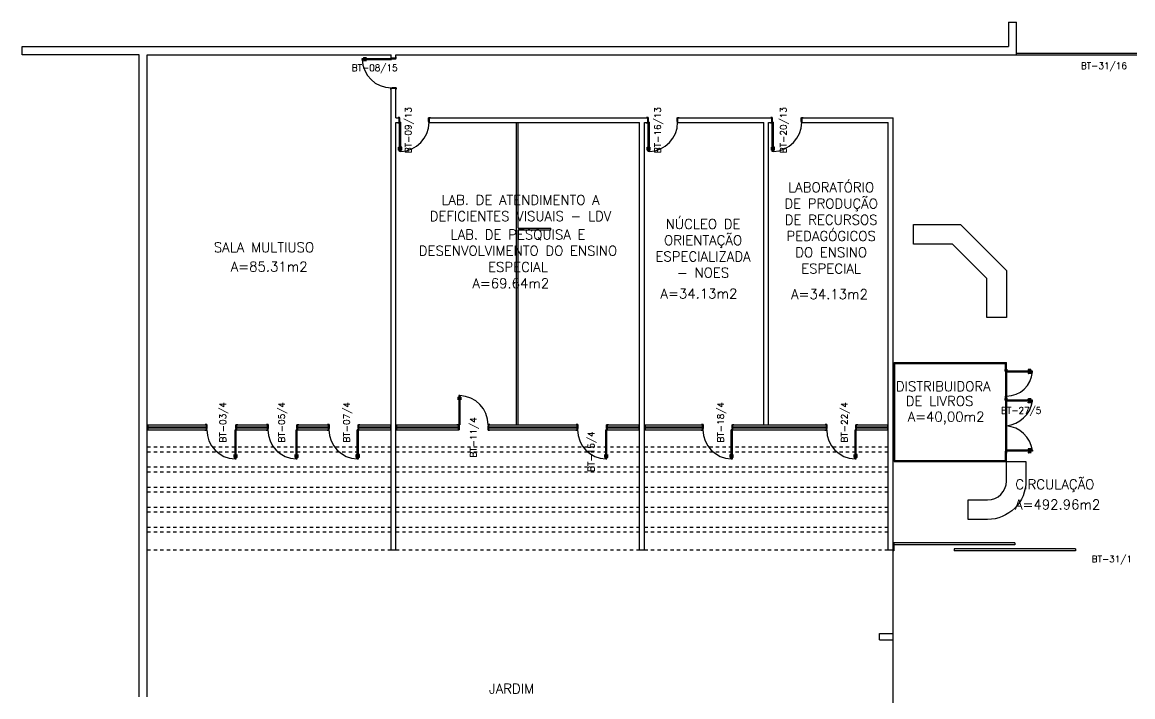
# Model space of a CAD drawing. Header units: inches. Extents: x 248.3 to 332.3, y 109.2 to 149.8.
# Drawn here: x 248.27 to 282.45, y 129.05 to 149.81 of the extents above; entities that cross this region are included whole.
import ezdxf
from ezdxf.enums import TextEntityAlignment as Align

# ---------------------------------------------------------------- set-up
doc = ezdxf.new("R2010")
doc.units = ezdxf.units.IN
doc.header["$LTSCALE"] = 0.02
doc.header["$MEASUREMENT"] = 0
doc.linetypes.add('HIDDEN', pattern=[0.375, 0.25, -0.125])
for name, color, linetype in [('1', 2, 'CONTINUOUS'), ('2', 2, 'CONTINUOUS'), ('3', 2, 'CONTINUOUS'), ('ALV', 2, 'CONTINUOUS'), ('DIV2', 2, 'CONTINUOUS'), ('DIVISORIA', 2, 'CONTINUOUS'), ('ENDEREÇO', 2, 'CONTINUOUS'), ('MACANETA', 2, 'CONTINUOUS'), ('MARCO', 2, 'CONTINUOUS'), ('PAREDE', 2, 'CONTINUOUS'), ('PISO', 1, 'CONTINUOUS'), ('PORTA', 2, 'CONTINUOUS'), ('PROJ', 1, 'HIDDEN'), ('SOLEIRA', 1, 'CONTINUOUS'), ('TEXTO', 2, 'CONTINUOUS')]:
    doc.layers.add(name, color=color, linetype=linetype)
doc.styles.add('UNB-100', font='simplex.shx', dxfattribs={"height": 0.2})

# ---------------------------------------------------------------- blocks, each defined once
blk = doc.blocks.new('DOOR-90')
at = {"layer": '1', "color": 1}
blk.add_arc((-0.02, 0), 0.9, 180, 268.0898, dxfattribs=at)
at = {"layer": '2', "color": 1}
for p, q in [((-0.08, -0.855), (-0.08, -0.765)), ((-0.08, -0.765), (-0.075, -0.765)), ((-0.08, -0.855), (-0.053, -0.855)), ((-0.075, -0.855), (-0.075, -0.765)), ((-0.075, -0.835), (-0.053, -0.835)), ((-0.053, -0.828), (-0.05, -0.828)), ((-0.053, -0.863), (-0.053, -0.828)), ((-0.053, -0.863), (-0.05, -0.863)), ((-0.012, -0.828), (-0.015, -0.828)), ((-0.012, -0.863), (-0.015, -0.863)), ((-0.012, -0.863), (-0.012, -0.828)), ((0.01, -0.835), (-0.012, -0.835)), ((0.015, -0.855), (-0.012, -0.855)), ((0.01, -0.855), (0.01, -0.765)), ((0.015, -0.765), (0.01, -0.765)), ((0.015, -0.855), (0.015, -0.765))]:
    blk.add_line(p, q, dxfattribs=at)
at = {"layer": '3'}
for p, q in [((-0.05, -0.9), (-0.05, 0)), ((-0.015, 0), (-0.05, 0)), ((-0.015, -0.9), (-0.015, 0)), ((-0.05, -0.9), (-0.015, -0.9))]:
    blk.add_line(p, q, dxfattribs=at)
blk = doc.blocks.new('DOOR90')
at = {"layer": '1', "color": 1}
blk.add_arc((0.02, 0.01), 0.9, 271.9102, 0, dxfattribs=at)
at = {"layer": '2', "color": 1}
for p, q in [((-0.015, -0.755), (-0.01, -0.755)), ((-0.015, -0.845), (-0.015, -0.755)), ((-0.015, -0.845), (0.012, -0.845)), ((-0.01, -0.845), (-0.01, -0.755)), ((-0.01, -0.825), (0.012, -0.825)), ((0.012, -0.853), (0.012, -0.818)), ((0.012, -0.818), (0.015, -0.818)), ((0.012, -0.853), (0.015, -0.853)), ((0.053, -0.818), (0.05, -0.818)), ((0.053, -0.853), (0.05, -0.853)), ((0.053, -0.853), (0.053, -0.818)), ((0.075, -0.825), (0.053, -0.825)), ((0.08, -0.845), (0.053, -0.845)), ((0.08, -0.755), (0.075, -0.755)), ((0.075, -0.845), (0.075, -0.755)), ((0.08, -0.845), (0.08, -0.755))]:
    blk.add_line(p, q, dxfattribs=at)
at = {"layer": '3'}
for p, q in [((0.015, -0.89), (0.015, 0.01)), ((0.015, 0.01), (0.05, 0.01)), ((0.05, -0.89), (0.05, 0.01)), ((0.05, -0.89), (0.015, -0.89))]:
    blk.add_line(p, q, dxfattribs=at)
blk = doc.blocks.new('MACANETA')
at = {"layer": 'MACANETA', "color": 1}
for p, q in [((-0.077, 0.052), (-0.077, 0.12)), ((-0.059, 0.052), (-0.059, 0.12)), ((-0.059, 0.075), (-0.036, 0.075)), ((-0.059, 0.052), (-0.036, 0.052)), ((-0.036, 0.044), (-0.036, 0.084)), ((-0.036, 0.084), (-0.03, 0.084)), ((-0.036, 0.044), (-0.03, 0.044)), ((0.006, 0.084), (0, 0.084)), ((0.006, 0.044), (0, 0.044)), ((0.006, 0.044), (0.006, 0.084)), ((0.029, 0.075), (0.006, 0.075)), ((0.029, 0.052), (0.006, 0.052)), ((0.029, 0.052), (0.029, 0.12)), ((0.047, 0.052), (0.047, 0.12))]:
    blk.add_line(p, q, dxfattribs=at)
for centre, start, end in [((-0.068, 0.12), 90, 180), ((-0.068, 0.052), 180, 270), ((-0.068, 0.12), 0, 90), ((-0.068, 0.052), 270, 0), ((0.038, 0.12), 90, 180), ((0.038, 0.052), 180, 270), ((0.038, 0.12), 0, 90), ((0.038, 0.052), 270, 0)]:
    blk.add_arc(centre, 0.00874, start, end, dxfattribs=at)
blk = doc.blocks.new('PORTAS')
at = {"layer": 'PORTA'}
for p, q in [((279.363, 138.175), (278.563, 138.175)), ((279.363, 138.145), (278.563, 138.145)), ((279.363, 138.145), (279.363, 138.175)), ((279.363, 136.635), (278.563, 136.635)), ((279.363, 136.605), (278.563, 136.605))]:
    blk.add_line(p, q, dxfattribs=at)
at = {"layer": 'PORTA', "color": 1}
for centre, radius, start, end in [((278.479, 138.279), 0.893, 275.3864, 351.3444), ((278.481, 136.503), 0.89, 8.4945, 84.7747)]:
    blk.add_arc(centre, radius, start, end, dxfattribs=at)
at = {"layer": 'PORTA', "extrusion": (0, 0, -1), "zscale": -1, "rotation": 270}
blk.add_blockref('MACANETA', (-279.363, 138.145), dxfattribs=at)
blk = doc.blocks.new('PORT')
at = {"layer": 'PORTA'}
for p, q in [((279.363, 139.075), (278.563, 139.075)), ((279.363, 139.045), (278.563, 139.045)), ((279.363, 139.045), (279.363, 139.075))]:
    blk.add_line(p, q, dxfattribs=at)
at = {"layer": 'PORTA', "color": 1}
blk.add_arc((278.571, 139.098), 0.793, 269.3966, 356.1874, dxfattribs=at)
at = {"layer": 'PORTA', "rotation": 90.00000000771722}
blk.add_blockref('MACANETA', (279.363, 139.075), dxfattribs=at)

msp = doc.modelspace()

# ---------------------------------------------------------------- linework, layer by layer
at = {"layer": '1'}
for p, q in [((263.538, 143.47), (264.538, 143.47)), ((263.538, 143.42), (264.538, 143.42)), ((252.143, 137.42), (253.943, 137.42)), ((253.943, 137.27), (253.943, 137.42)), ((254.873, 137.27), (254.873, 137.42)), ((254.873, 137.42), (255.823, 137.42)), ((255.823, 137.27), (255.823, 137.42)), ((256.753, 137.27), (256.753, 137.42)), ((256.753, 137.42), (257.718, 137.42)), ((257.703, 137.27), (257.703, 137.42)), ((258.618, 137.42), (259.603, 137.42)), ((258.633, 137.27), (258.633, 137.42)), ((259.793, 137.42), (261.693, 137.42)), ((261.693, 137.42), (261.693, 137.27)), ((262.623, 137.42), (262.623, 137.27)), ((262.623, 137.42), (265.368, 137.42)), ((265.353, 137.27), (265.353, 137.42)), ((266.268, 137.42), (267.253, 137.42)), ((266.283, 137.27), (266.283, 137.42)), ((267.443, 137.42), (269.213, 137.42)), ((269.213, 137.27), (269.213, 137.42)), ((270.143, 137.27), (270.143, 137.42)), ((270.143, 137.42), (271.093, 137.42)), ((271.243, 137.42), (273.023, 137.42)), ((273.023, 137.27), (273.023, 137.42)), ((273.953, 137.27), (273.953, 137.42)), ((273.953, 137.42), (274.903, 137.42)), ((252.143, 137.36), (253.943, 137.36)), ((252.143, 137.33), (253.943, 137.33)), ((252.143, 137.27), (253.943, 137.27)), ((254.873, 137.36), (255.823, 137.36)), ((254.873, 137.33), (255.823, 137.33)), ((254.873, 137.27), (255.823, 137.27)), ((256.753, 137.36), (257.703, 137.36)), ((256.753, 137.33), (257.703, 137.33)), ((256.753, 137.27), (257.703, 137.27)), ((258.633, 137.36), (259.603, 137.36)), ((258.633, 137.33), (259.603, 137.33)), ((258.633, 137.27), (259.603, 137.27)), ((259.793, 137.36), (261.693, 137.36)), ((259.793, 137.33), (261.693, 137.33)), ((259.793, 137.27), (261.693, 137.27)), ((262.623, 137.36), (265.353, 137.36)), ((262.623, 137.33), (265.353, 137.33)), ((262.623, 137.27), (265.353, 137.27)), ((266.283, 137.36), (267.253, 137.36)), ((266.283, 137.33), (267.253, 137.33)), ((266.283, 137.27), (267.253, 137.27)), ((267.443, 137.36), (269.213, 137.36)), ((267.443, 137.33), (269.213, 137.33)), ((267.443, 137.27), (269.213, 137.27)), ((270.143, 137.36), (273.023, 137.36)), ((270.143, 137.33), (273.023, 137.33)), ((270.143, 137.27), (273.023, 137.27)), ((273.953, 137.36), (274.903, 137.36)), ((273.953, 137.33), (274.903, 137.33)), ((273.953, 137.27), (274.903, 137.27)), ((278.823, 133.79), (275.093, 133.79)), ((278.823, 133.73), (275.093, 133.73)), ((278.823, 133.79), (278.823, 133.73)), ((280.688, 133.6), (276.958, 133.6)), ((276.958, 133.6), (276.958, 133.54)), ((280.688, 133.54), (276.958, 133.54)), ((280.688, 133.6), (280.688, 133.54))]:
    msp.add_line(p, q, dxfattribs=at)
at = {"layer": '3'}
for p, q in [((259.623, 148.755), (259.613, 148.755)), ((259.613, 148.755), (259.613, 148.705)), ((259.613, 148.705), (259.623, 148.705)), ((259.623, 148.71), (259.623, 148.705)), ((259.623, 148.705), (259.623, 148.695)), ((259.623, 148.695), (259.658, 148.695)), ((259.658, 148.695), (259.658, 148.685)), ((259.658, 148.685), (259.773, 148.685)), ((259.783, 148.745), (259.773, 148.745)), ((259.773, 148.71), (259.773, 148.695)), ((259.773, 148.685), (259.773, 148.695)), ((259.773, 148.695), (259.783, 148.695)), ((259.783, 148.695), (259.783, 148.745)), ((259.613, 147.735), (259.613, 147.785)), ((259.613, 147.785), (259.623, 147.785)), ((259.623, 147.735), (259.613, 147.735)), ((259.623, 147.785), (259.623, 147.795)), ((259.623, 147.795), (259.658, 147.795)), ((259.623, 147.78), (259.623, 147.785)), ((259.658, 147.795), (259.658, 147.805)), ((259.658, 147.805), (259.773, 147.805)), ((259.773, 147.805), (259.773, 147.795)), ((259.773, 147.795), (259.783, 147.795)), ((259.773, 147.78), (259.773, 147.795)), ((259.783, 147.745), (259.773, 147.745)), ((259.783, 147.795), (259.783, 147.745)), ((259.828, 146.72), (259.828, 146.71)), ((259.828, 146.71), (259.878, 146.71)), ((259.888, 146.88), (259.838, 146.88)), ((259.838, 146.88), (259.838, 146.87)), ((259.873, 146.87), (259.888, 146.87)), ((259.873, 146.72), (259.878, 146.72)), ((259.878, 146.71), (259.878, 146.72)), ((259.878, 146.72), (259.888, 146.72)), ((259.888, 146.87), (259.888, 146.88)), ((259.898, 146.87), (259.888, 146.87)), ((259.888, 146.72), (259.888, 146.755)), ((259.888, 146.755), (259.898, 146.755)), ((259.898, 146.755), (259.898, 146.87)), ((260.778, 146.755), (260.778, 146.87)), ((260.778, 146.87), (260.788, 146.87)), ((260.788, 146.755), (260.778, 146.755)), ((260.788, 146.87), (260.788, 146.88)), ((260.788, 146.88), (260.838, 146.88)), ((260.803, 146.87), (260.788, 146.87)), ((260.788, 146.72), (260.788, 146.755)), ((260.798, 146.72), (260.788, 146.72)), ((260.798, 146.71), (260.798, 146.72)), ((260.803, 146.72), (260.798, 146.72)), ((260.848, 146.71), (260.798, 146.71)), ((260.838, 146.88), (260.838, 146.87)), ((260.848, 146.72), (260.848, 146.71)), ((267.478, 146.72), (267.478, 146.71)), ((267.478, 146.71), (267.528, 146.71)), ((267.538, 146.88), (267.488, 146.88)), ((267.488, 146.88), (267.488, 146.87)), ((267.523, 146.87), (267.538, 146.87)), ((267.523, 146.72), (267.528, 146.72)), ((267.528, 146.71), (267.528, 146.72)), ((267.528, 146.72), (267.538, 146.72)), ((267.538, 146.87), (267.538, 146.88)), ((267.548, 146.87), (267.538, 146.87)), ((267.538, 146.72), (267.538, 146.755)), ((267.538, 146.755), (267.548, 146.755)), ((267.548, 146.755), (267.548, 146.87)), ((268.428, 146.755), (268.428, 146.87)), ((268.428, 146.87), (268.438, 146.87)), ((268.438, 146.755), (268.428, 146.755)), ((268.438, 146.87), (268.438, 146.88)), ((268.438, 146.88), (268.488, 146.88)), ((268.453, 146.87), (268.438, 146.87)), ((268.438, 146.72), (268.438, 146.755)), ((268.448, 146.72), (268.438, 146.72)), ((268.448, 146.71), (268.448, 146.72)), ((268.453, 146.72), (268.448, 146.72)), ((268.498, 146.71), (268.448, 146.71)), ((268.488, 146.88), (268.488, 146.87)), ((268.498, 146.72), (268.498, 146.71)), ((271.298, 146.72), (271.298, 146.71)), ((271.298, 146.71), (271.348, 146.71)), ((271.358, 146.88), (271.308, 146.88)), ((271.308, 146.88), (271.308, 146.87)), ((271.343, 146.87), (271.358, 146.87)), ((271.343, 146.72), (271.348, 146.72)), ((271.348, 146.71), (271.348, 146.72)), ((271.348, 146.72), (271.358, 146.72)), ((271.358, 146.87), (271.358, 146.88)), ((271.368, 146.87), (271.358, 146.87)), ((271.358, 146.72), (271.358, 146.755)), ((271.358, 146.755), (271.368, 146.755)), ((271.368, 146.755), (271.368, 146.87)), ((272.248, 146.755), (272.248, 146.87)), ((272.248, 146.87), (272.258, 146.87)), ((272.258, 146.755), (272.248, 146.755)), ((272.258, 146.87), (272.258, 146.88)), ((272.258, 146.88), (272.308, 146.88)), ((272.273, 146.87), (272.258, 146.87)), ((272.258, 146.72), (272.258, 146.755)), ((272.268, 146.72), (272.258, 146.72)), ((272.268, 146.71), (272.268, 146.72)), ((272.273, 146.72), (272.268, 146.72)), ((272.318, 146.71), (272.268, 146.71)), ((272.308, 146.88), (272.308, 146.87)), ((272.318, 146.72), (272.318, 146.71)), ((252.123, 137.42), (252.143, 137.42)), ((252.143, 137.42), (252.143, 137.27)), ((253.908, 137.43), (253.908, 137.42)), ((253.958, 137.43), (253.908, 137.43)), ((253.943, 137.42), (253.958, 137.42)), ((253.958, 137.42), (253.958, 137.43)), ((253.968, 137.42), (253.958, 137.42)), ((253.968, 137.305), (253.968, 137.42)), ((254.848, 137.42), (254.858, 137.42)), ((254.848, 137.305), (254.848, 137.42)), ((254.858, 137.43), (254.908, 137.43)), ((254.858, 137.42), (254.858, 137.43)), ((254.873, 137.42), (254.858, 137.42)), ((254.908, 137.43), (254.908, 137.42)), ((255.838, 137.43), (255.788, 137.43)), ((255.788, 137.43), (255.788, 137.42)), ((255.823, 137.42), (255.838, 137.42)), ((255.838, 137.42), (255.838, 137.43)), ((255.848, 137.42), (255.838, 137.42)), ((255.848, 137.305), (255.848, 137.42)), ((256.728, 137.305), (256.728, 137.42)), ((256.728, 137.42), (256.738, 137.42)), ((256.738, 137.42), (256.738, 137.43)), ((256.738, 137.43), (256.788, 137.43)), ((256.753, 137.42), (256.738, 137.42)), ((256.788, 137.43), (256.788, 137.42)), ((257.668, 137.43), (257.668, 137.42)), ((257.718, 137.43), (257.668, 137.43)), ((257.703, 137.42), (257.718, 137.42)), ((257.718, 137.42), (257.718, 137.43)), ((257.728, 137.42), (257.718, 137.42)), ((257.728, 137.305), (257.728, 137.42)), ((258.608, 137.42), (258.618, 137.42)), ((258.608, 137.305), (258.608, 137.42)), ((258.618, 137.43), (258.668, 137.43)), ((258.618, 137.42), (258.618, 137.43)), ((258.633, 137.42), (258.618, 137.42)), ((258.668, 137.43), (258.668, 137.42)), ((259.623, 137.42), (259.603, 137.42)), ((259.603, 137.42), (259.603, 137.27)), ((259.773, 137.42), (259.793, 137.42)), ((259.793, 137.42), (259.793, 137.27)), ((261.648, 137.42), (261.648, 137.43)), ((261.648, 137.43), (261.698, 137.43)), ((261.693, 137.42), (261.698, 137.42)), ((261.698, 137.43), (261.698, 137.42)), ((261.698, 137.42), (261.708, 137.42)), ((261.708, 137.42), (261.708, 137.385)), ((262.618, 137.42), (262.608, 137.42)), ((262.608, 137.42), (262.608, 137.385)), ((262.668, 137.43), (262.618, 137.43)), ((262.618, 137.43), (262.618, 137.42)), ((262.623, 137.42), (262.618, 137.42)), ((262.668, 137.42), (262.668, 137.43)), ((265.368, 137.43), (265.318, 137.43)), ((265.318, 137.43), (265.318, 137.42)), ((265.353, 137.42), (265.368, 137.42)), ((265.368, 137.42), (265.368, 137.43)), ((265.378, 137.42), (265.368, 137.42)), ((265.378, 137.305), (265.378, 137.42)), ((266.258, 137.305), (266.258, 137.42)), ((266.258, 137.42), (266.268, 137.42)), ((266.268, 137.42), (266.268, 137.43)), ((266.268, 137.43), (266.318, 137.43)), ((266.283, 137.42), (266.268, 137.42)), ((266.318, 137.43), (266.318, 137.42)), ((267.273, 137.42), (267.253, 137.42)), ((267.253, 137.42), (267.253, 137.27)), ((267.423, 137.42), (267.443, 137.42)), ((267.443, 137.42), (267.443, 137.27)), ((269.228, 137.43), (269.178, 137.43)), ((269.178, 137.43), (269.178, 137.42)), ((269.213, 137.42), (269.228, 137.42)), ((269.228, 137.42), (269.228, 137.43)), ((269.238, 137.42), (269.228, 137.42)), ((269.238, 137.305), (269.238, 137.42)), ((270.118, 137.305), (270.118, 137.42)), ((270.118, 137.42), (270.128, 137.42)), ((270.128, 137.42), (270.128, 137.43)), ((270.128, 137.43), (270.178, 137.43)), ((270.143, 137.42), (270.128, 137.42)), ((270.178, 137.43), (270.178, 137.42)), ((273.038, 137.43), (272.988, 137.43)), ((272.988, 137.43), (272.988, 137.42)), ((273.023, 137.42), (273.038, 137.42)), ((273.038, 137.42), (273.038, 137.43)), ((273.048, 137.42), (273.038, 137.42)), ((273.048, 137.305), (273.048, 137.42)), ((273.928, 137.305), (273.928, 137.42)), ((273.928, 137.42), (273.938, 137.42)), ((273.938, 137.42), (273.938, 137.43)), ((273.938, 137.43), (273.988, 137.43)), ((273.953, 137.42), (273.938, 137.42)), ((273.988, 137.43), (273.988, 137.42)), ((274.923, 137.42), (274.903, 137.42)), ((274.903, 137.42), (274.903, 137.27)), ((252.143, 137.27), (252.123, 137.27)), ((253.898, 137.27), (253.898, 137.26)), ((253.898, 137.26), (253.948, 137.26)), ((253.943, 137.27), (253.948, 137.27)), ((253.948, 137.27), (253.958, 137.27)), ((253.948, 137.26), (253.948, 137.27)), ((253.958, 137.305), (253.968, 137.305)), ((253.958, 137.27), (253.958, 137.305)), ((254.858, 137.305), (254.848, 137.305)), ((254.858, 137.27), (254.858, 137.305)), ((254.868, 137.27), (254.858, 137.27)), ((254.873, 137.27), (254.868, 137.27)), ((254.868, 137.26), (254.868, 137.27)), ((254.918, 137.26), (254.868, 137.26)), ((254.918, 137.27), (254.918, 137.26)), ((255.778, 137.27), (255.778, 137.26)), ((255.778, 137.26), (255.828, 137.26)), ((255.823, 137.27), (255.828, 137.27)), ((255.828, 137.26), (255.828, 137.27)), ((255.828, 137.27), (255.838, 137.27)), ((255.838, 137.27), (255.838, 137.305)), ((255.838, 137.305), (255.848, 137.305)), ((256.738, 137.305), (256.728, 137.305)), ((256.738, 137.27), (256.738, 137.305)), ((256.748, 137.27), (256.738, 137.27)), ((256.748, 137.26), (256.748, 137.27)), ((256.753, 137.27), (256.748, 137.27)), ((256.798, 137.26), (256.748, 137.26)), ((256.798, 137.27), (256.798, 137.26)), ((257.658, 137.27), (257.658, 137.26)), ((257.658, 137.26), (257.708, 137.26)), ((257.703, 137.27), (257.708, 137.27)), ((257.708, 137.27), (257.718, 137.27)), ((257.708, 137.26), (257.708, 137.27)), ((257.718, 137.305), (257.728, 137.305)), ((257.718, 137.27), (257.718, 137.305)), ((258.618, 137.305), (258.608, 137.305)), ((258.618, 137.27), (258.618, 137.305)), ((258.628, 137.27), (258.618, 137.27)), ((258.633, 137.27), (258.628, 137.27)), ((258.628, 137.26), (258.628, 137.27)), ((258.678, 137.26), (258.628, 137.26)), ((258.678, 137.27), (258.678, 137.26)), ((259.603, 137.27), (259.623, 137.27)), ((259.793, 137.27), (259.773, 137.27)), ((261.658, 137.26), (261.658, 137.27)), ((261.708, 137.26), (261.658, 137.26)), ((261.693, 137.27), (261.708, 137.27)), ((261.708, 137.385), (261.718, 137.385)), ((261.718, 137.27), (261.708, 137.27)), ((261.708, 137.27), (261.708, 137.26)), ((261.718, 137.385), (261.718, 137.27)), ((262.608, 137.385), (262.598, 137.385)), ((262.598, 137.385), (262.598, 137.27)), ((262.598, 137.27), (262.608, 137.27)), ((262.608, 137.27), (262.608, 137.26)), ((262.623, 137.27), (262.608, 137.27)), ((262.608, 137.26), (262.658, 137.26)), ((262.658, 137.26), (262.658, 137.27)), ((265.308, 137.27), (265.308, 137.26)), ((265.308, 137.26), (265.358, 137.26)), ((265.353, 137.27), (265.358, 137.27)), ((265.358, 137.26), (265.358, 137.27)), ((265.358, 137.27), (265.368, 137.27)), ((265.368, 137.27), (265.368, 137.305)), ((265.368, 137.305), (265.378, 137.305)), ((266.268, 137.305), (266.258, 137.305)), ((266.268, 137.27), (266.268, 137.305)), ((266.278, 137.27), (266.268, 137.27)), ((266.278, 137.26), (266.278, 137.27)), ((266.283, 137.27), (266.278, 137.27)), ((266.328, 137.26), (266.278, 137.26)), ((266.328, 137.27), (266.328, 137.26)), ((267.253, 137.27), (267.273, 137.27)), ((267.443, 137.27), (267.423, 137.27)), ((269.168, 137.27), (269.168, 137.26)), ((269.168, 137.26), (269.218, 137.26)), ((269.213, 137.27), (269.218, 137.27)), ((269.218, 137.26), (269.218, 137.27)), ((269.218, 137.27), (269.228, 137.27)), ((269.228, 137.27), (269.228, 137.305)), ((269.228, 137.305), (269.238, 137.305)), ((270.128, 137.305), (270.118, 137.305)), ((270.128, 137.27), (270.128, 137.305)), ((270.138, 137.27), (270.128, 137.27)), ((270.138, 137.26), (270.138, 137.27)), ((270.143, 137.27), (270.138, 137.27)), ((270.188, 137.26), (270.138, 137.26)), ((270.188, 137.27), (270.188, 137.26)), ((272.978, 137.27), (272.978, 137.26)), ((272.978, 137.26), (273.028, 137.26)), ((273.023, 137.27), (273.028, 137.27)), ((273.028, 137.26), (273.028, 137.27)), ((273.028, 137.27), (273.038, 137.27)), ((273.038, 137.27), (273.038, 137.305)), ((273.038, 137.305), (273.048, 137.305)), ((273.938, 137.305), (273.928, 137.305)), ((273.938, 137.27), (273.938, 137.305)), ((273.948, 137.27), (273.938, 137.27)), ((273.948, 137.26), (273.948, 137.27)), ((273.953, 137.27), (273.948, 137.27)), ((273.998, 137.26), (273.948, 137.26)), ((273.998, 137.27), (273.998, 137.26)), ((274.903, 137.27), (274.923, 137.27)), ((275.073, 133.79), (275.093, 133.79)), ((275.093, 133.79), (275.093, 133.54)), ((275.093, 133.54), (275.073, 133.54))]:
    msp.add_line(p, q, dxfattribs=at)
at = {"layer": 'ALV'}
for p, q in [((275.103, 139.34), (278.563, 139.34)), ((275.133, 139.31), (278.533, 139.31)), ((278.533, 139.09), (278.533, 139.31)), ((278.563, 139.09), (278.563, 139.34)), ((278.563, 139.09), (278.533, 139.09)), ((278.533, 138.19), (278.533, 138.29)), ((278.563, 138.29), (278.533, 138.29)), ((278.563, 138.19), (278.533, 138.19)), ((278.563, 138.19), (278.563, 138.29)), ((278.563, 136.59), (278.533, 136.59)), ((278.533, 136.32), (278.533, 136.59)), ((278.563, 136.29), (278.563, 136.59)), ((275.103, 136.29), (278.563, 136.29)), ((275.133, 136.32), (278.533, 136.32))]:
    msp.add_line(p, q, dxfattribs=at)
msp.add_lwpolyline([(278.563, 140.721), (277.963, 140.721), (277.963, 141.921), (276.902, 142.982), (275.702, 142.982), (275.702, 143.582), (277.15, 143.582), (278.563, 142.17)], close=True, dxfattribs=at)
msp.add_lwpolyline([(278.565, 136.29), (279.165, 136.29), (279.165, 135.69, -0.414418), (277.982, 134.508), (277.382, 134.508), (277.382, 135.108), (277.982, 135.108, 0.413799), (278.565, 135.69), (278.565, 136.29)], format="xyb", dxfattribs=at)
at = {"layer": 'DIV2'}
for p, q in [((263.488, 137.42), (263.488, 146.72)), ((263.538, 143.47), (263.538, 146.72)), ((263.538, 137.42), (263.538, 143.42)), ((264.538, 143.42), (264.538, 143.47))]:
    msp.add_line(p, q, dxfattribs=at)
at = {"layer": 'DIVISORIA'}
for p, q in [((278.873, 148.86), (282.573, 148.86)), ((278.873, 148.81), (282.573, 148.81))]:
    msp.add_line(p, q, dxfattribs=at)
at = {"layer": 'MARCO'}
for p, q in [((278.523, 139.125), (278.533, 139.125)), ((278.523, 139.075), (278.523, 139.125)), ((278.563, 139.135), (278.573, 139.135)), ((278.573, 139.135), (278.573, 139.085)), ((278.533, 139.075), (278.523, 139.075)), ((278.533, 139.09), (278.533, 139.075)), ((278.533, 139.065), (278.533, 139.075)), ((278.549, 139.065), (278.533, 139.065)), ((278.549, 139.075), (278.549, 139.065)), ((278.563, 139.075), (278.549, 139.075)), ((278.563, 139.09), (278.563, 139.085)), ((278.563, 139.085), (278.563, 139.075)), ((278.573, 139.085), (278.563, 139.085)), ((278.523, 138.305), (278.523, 138.255)), ((278.533, 138.305), (278.523, 138.305)), ((278.523, 138.255), (278.533, 138.255)), ((278.523, 138.175), (278.523, 138.225)), ((278.523, 138.225), (278.533, 138.225)), ((278.533, 138.175), (278.523, 138.175)), ((278.533, 138.315), (278.533, 138.305)), ((278.55, 138.315), (278.533, 138.315)), ((278.533, 138.29), (278.533, 138.305)), ((278.533, 138.19), (278.533, 138.175)), ((278.533, 138.165), (278.533, 138.175)), ((278.55, 138.165), (278.533, 138.165)), ((278.55, 138.305), (278.55, 138.315)), ((278.563, 138.305), (278.55, 138.305)), ((278.563, 138.175), (278.55, 138.175)), ((278.55, 138.175), (278.55, 138.165)), ((278.563, 138.295), (278.563, 138.305)), ((278.563, 138.29), (278.563, 138.295)), ((278.573, 138.295), (278.563, 138.295)), ((278.563, 138.245), (278.573, 138.245)), ((278.563, 138.235), (278.573, 138.235)), ((278.563, 138.19), (278.563, 138.185)), ((278.573, 138.185), (278.563, 138.185)), ((278.563, 138.185), (278.563, 138.175)), ((278.573, 138.245), (278.573, 138.295)), ((278.573, 138.235), (278.573, 138.185)), ((278.523, 136.605), (278.523, 136.555)), ((278.533, 136.605), (278.523, 136.605)), ((278.523, 136.555), (278.533, 136.555)), ((278.533, 136.615), (278.533, 136.605)), ((278.553, 136.615), (278.533, 136.615)), ((278.533, 136.59), (278.533, 136.605)), ((278.553, 136.605), (278.553, 136.615)), ((278.563, 136.605), (278.553, 136.605)), ((278.563, 136.595), (278.563, 136.605)), ((278.563, 136.59), (278.563, 136.595)), ((278.573, 136.595), (278.563, 136.595)), ((278.563, 136.545), (278.573, 136.545)), ((278.573, 136.545), (278.573, 136.595))]:
    msp.add_line(p, q, dxfattribs=at)
at = {"layer": 'PAREDE'}
for p, q in [((278.623, 149.81), (278.873, 149.81)), ((278.623, 149.81), (278.623, 149.06)), ((278.873, 148.81), (278.873, 149.81)), ((248.273, 149.06), (278.623, 149.06)), ((248.273, 148.81), (248.273, 149.06)), ((251.873, 148.81), (248.273, 148.81)), ((251.873, 129.05), (251.873, 148.81)), ((252.123, 129.05), (252.123, 148.81)), ((252.123, 148.81), (259.623, 148.81)), ((259.623, 148.71), (259.623, 148.81)), ((259.623, 148.71), (259.773, 148.71)), ((259.773, 148.81), (278.873, 148.81)), ((259.773, 148.71), (259.773, 148.81)), ((259.623, 133.57), (259.623, 147.78)), ((259.623, 147.78), (259.773, 147.78)), ((259.773, 146.87), (259.773, 147.78)), ((259.773, 146.87), (259.873, 146.87)), ((259.773, 146.72), (259.873, 146.72)), ((259.773, 133.57), (259.773, 146.72)), ((259.873, 146.72), (259.873, 146.87)), ((260.803, 146.72), (260.803, 146.87)), ((260.803, 146.87), (267.523, 146.87)), ((260.803, 146.72), (267.273, 146.72)), ((267.273, 133.57), (267.273, 146.72)), ((267.423, 133.57), (267.423, 146.72)), ((267.423, 146.72), (267.523, 146.72)), ((267.523, 146.72), (267.523, 146.87)), ((268.453, 146.72), (268.453, 146.87)), ((268.453, 146.87), (271.343, 146.87)), ((268.453, 146.72), (271.093, 146.72)), ((271.093, 137.42), (271.093, 146.72)), ((271.243, 137.42), (271.243, 146.72)), ((271.243, 146.72), (271.343, 146.72)), ((271.343, 146.72), (271.343, 146.87)), ((272.273, 146.72), (272.273, 146.87)), ((272.273, 146.87), (275.073, 146.87)), ((272.273, 146.72), (274.923, 146.72)), ((274.923, 133.57), (274.923, 146.72)), ((275.073, 133.57), (275.073, 146.87)), ((275.103, 136.29), (275.103, 139.34)), ((275.133, 136.32), (275.133, 139.31)), ((252.123, 137.42), (252.123, 137.27)), ((252.123, 137.42), (252.123, 137.27)), ((259.623, 137.27), (259.623, 137.42)), ((259.623, 137.27), (259.623, 137.42)), ((267.273, 137.42), (267.273, 137.42)), ((271.093, 137.42), (271.243, 137.42)), ((259.623, 133.57), (259.773, 133.57)), ((267.273, 133.57), (267.423, 133.57)), ((274.923, 133.57), (275.073, 133.57)), ((274.653, 131), (275.073, 131)), ((274.653, 130.8), (274.653, 131)), ((275.073, 130.8), (275.073, 131)), ((274.653, 130.8), (275.073, 130.8))]:
    msp.add_line(p, q, dxfattribs=at)
at = {"layer": 'PISO'}
for p, q in [((275.073, 131), (275.073, 133.57)), ((275.073, 128.34), (275.073, 130.8))]:
    msp.add_line(p, q, dxfattribs=at)
at = {"layer": 'PORTA'}
for p, q in [((278.563, 139.075), (278.563, 139.045)), ((278.563, 138.175), (278.563, 138.145)), ((278.563, 136.605), (278.563, 136.635)), ((279.363, 136.635), (279.363, 136.605))]:
    msp.add_line(p, q, dxfattribs=at)
at = {"layer": 'PROJ', "linetype": 'HIDDEN', "ltscale": 0.5}
for p, q in [((259.623, 136.728), (252.123, 136.728)), ((267.273, 136.728), (259.773, 136.728)), ((274.923, 136.728), (267.423, 136.728)), ((259.623, 136.578), (252.123, 136.578)), ((267.273, 136.578), (259.773, 136.578)), ((274.923, 136.578), (267.423, 136.578)), ((259.623, 136.112), (252.123, 136.112)), ((267.273, 136.112), (259.773, 136.112)), ((274.923, 136.112), (267.423, 136.112)), ((259.623, 135.962), (252.123, 135.962)), ((267.273, 135.962), (259.773, 135.962)), ((274.923, 135.962), (267.423, 135.962)), ((259.623, 135.495), (252.123, 135.495)), ((267.273, 135.495), (259.773, 135.495)), ((274.923, 135.495), (267.423, 135.495)), ((259.623, 135.345), (252.123, 135.345)), ((267.273, 135.345), (259.773, 135.345)), ((274.923, 135.345), (267.423, 135.345)), ((259.623, 134.878), (252.123, 134.878)), ((259.623, 134.728), (252.123, 134.728)), ((267.273, 134.878), (259.773, 134.878)), ((267.273, 134.728), (259.773, 134.728)), ((274.923, 134.878), (267.423, 134.878)), ((274.923, 134.728), (267.423, 134.728)), ((259.623, 134.262), (252.123, 134.262)), ((259.623, 134.112), (252.123, 134.112)), ((267.273, 134.262), (259.773, 134.262)), ((267.273, 134.112), (259.773, 134.112)), ((274.923, 134.262), (267.423, 134.262)), ((274.923, 134.112), (267.423, 134.112)), ((252.123, 133.57), (259.623, 133.57)), ((259.773, 133.57), (267.273, 133.57)), ((267.423, 133.57), (274.923, 133.57))]:
    msp.add_line(p, q, dxfattribs=at)
at = {"layer": 'SOLEIRA'}
for p, q in [((278.533, 139.065), (278.533, 138.315)), ((278.563, 139.04), (278.563, 138.295)), ((278.533, 138.165), (278.533, 136.615)), ((278.563, 138.145), (278.563, 136.635))]:
    msp.add_line(p, q, dxfattribs=at)

# ---------------------------------------------------------------- block references
at = {"layer": '3'}
for name, p, rotation in [('DOOR90', (259.623, 148.71), 270.0000000077165), ('DOOR90', (259.873, 146.72), 1.028920948442646e-08), ('DOOR-90', (261.693, 137.42), 180), ('DOOR-90', (254.873, 137.27), 5.144755732544582e-09), ('DOOR-90', (256.753, 137.27), 5.144755732544582e-09), ('DOOR-90', (258.633, 137.27), 5.144755732544582e-09), ('DOOR-90', (266.283, 137.27), 5.144755732544582e-09), ('DOOR-90', (270.143, 137.27), 5.144755732544582e-09), ('DOOR-90', (273.953, 137.27), 5.145210479895468e-09)]:
    msp.add_blockref(name, p, dxfattribs=dict(at, rotation=rotation))
for p in [(267.523, 146.72), (271.343, 146.72)]:
    msp.add_blockref('DOOR90', p, dxfattribs=at)
at = {"layer": 'DIV2'}
for name in ['PORT', 'PORTAS']:
    msp.add_blockref(name, (0, 0), dxfattribs=at)
at = {"layer": 'PORTA', "rotation": 90.00000000257236}
msp.add_blockref('MACANETA', (279.363, 136.635), dxfattribs=at)

# ---------------------------------------------------------------- texts
at = {"layer": 'ENDEREÇO', "style": 'UNB-100'}
for s, p in [('BT-08/15', (259.119, 148.307)), ('BT-31/16', (281.562, 148.37)), ('BT-27/5', (279.017, 137.762)), ('BT-31/1', (281.807, 133.19))]:
    msp.add_text(s, height=0.2, dxfattribs=at).set_placement(p, align=Align.CENTER)
for s, p in [('BT-09/13', (260.254, 146.487)), ('BT-16/13', (267.927, 146.487)), ('BT-20/13', (271.798, 146.487)), ('BT-03/4', (254.548, 137.497)), ('BT-05/4', (256.356, 137.497)), ('BT-07/4', (258.356, 137.497)), ('BT-18/4', (269.866, 137.497)), ('BT-22/4', (273.676, 137.497)), ('BT-11/4', (262.256, 137.03)), ('BT-15/4', (265.882, 136.593))]:
    msp.add_text(s, height=0.2, rotation=90, dxfattribs=at).set_placement(p, align=Align.CENTER)
at = {"layer": 'TEXTO', "style": 'UNB-100'}
for s, p in [('SALA MULTIUSO', (254.17, 142.734)), ('DISTRIBUIDORA', (275.16, 138.455)), ('DE LIVROS', (275.463, 138.004)), ('CIRCULAÇÃO', (278.838, 135.439)), ('JARDIM', (262.637, 129.152))]:
    msp.add_text(s, height=0.3, dxfattribs=at).set_placement(p)
for s, p in [('A=85.31m2', (255.874, 142.139)), ('A=69.64m2', (263.309, 141.625)), ('A=34.13m2', (269.1, 141.309)), ('A=34.13m2', (273.119, 141.291)), ('A=40,00m2', (276.706, 137.52)), ('A=492.96m2', (280.14, 134.817))]:
    msp.add_text(s, height=0.3, dxfattribs=at).set_placement(p, align=Align.CENTER)
at = {"layer": 'TEXTO', "char_height": 0.3, "attachment_point": 2, "style": 'UNB-100'}
for s, insert, width in [('LABORATÓRIO DE PRODUÇÃO DE RECURSOS PEDAGÓGICOS DO ENSINO ESPECIAL', (273.168, 144.879), 3.23334), ('LAB. DE ATENDIMENTO A DEFICIENTES VISUAIS - LDV', (263.609, 144.491), 6.75736), ('NÚCLEO DE ORIENTAÇÃO ESPECIALIZADA - NOES', (269.227, 143.751), 3.23334), ('LAB. DE PESQUISA E DESENVOLVIMENTO DO ENSINO ESPECIAL', (263.53, 143.426), 7.19267)]:
    msp.add_mtext(s, dxfattribs=dict(at, insert=insert, width=width))

doc.saveas('drawing.dxf')
